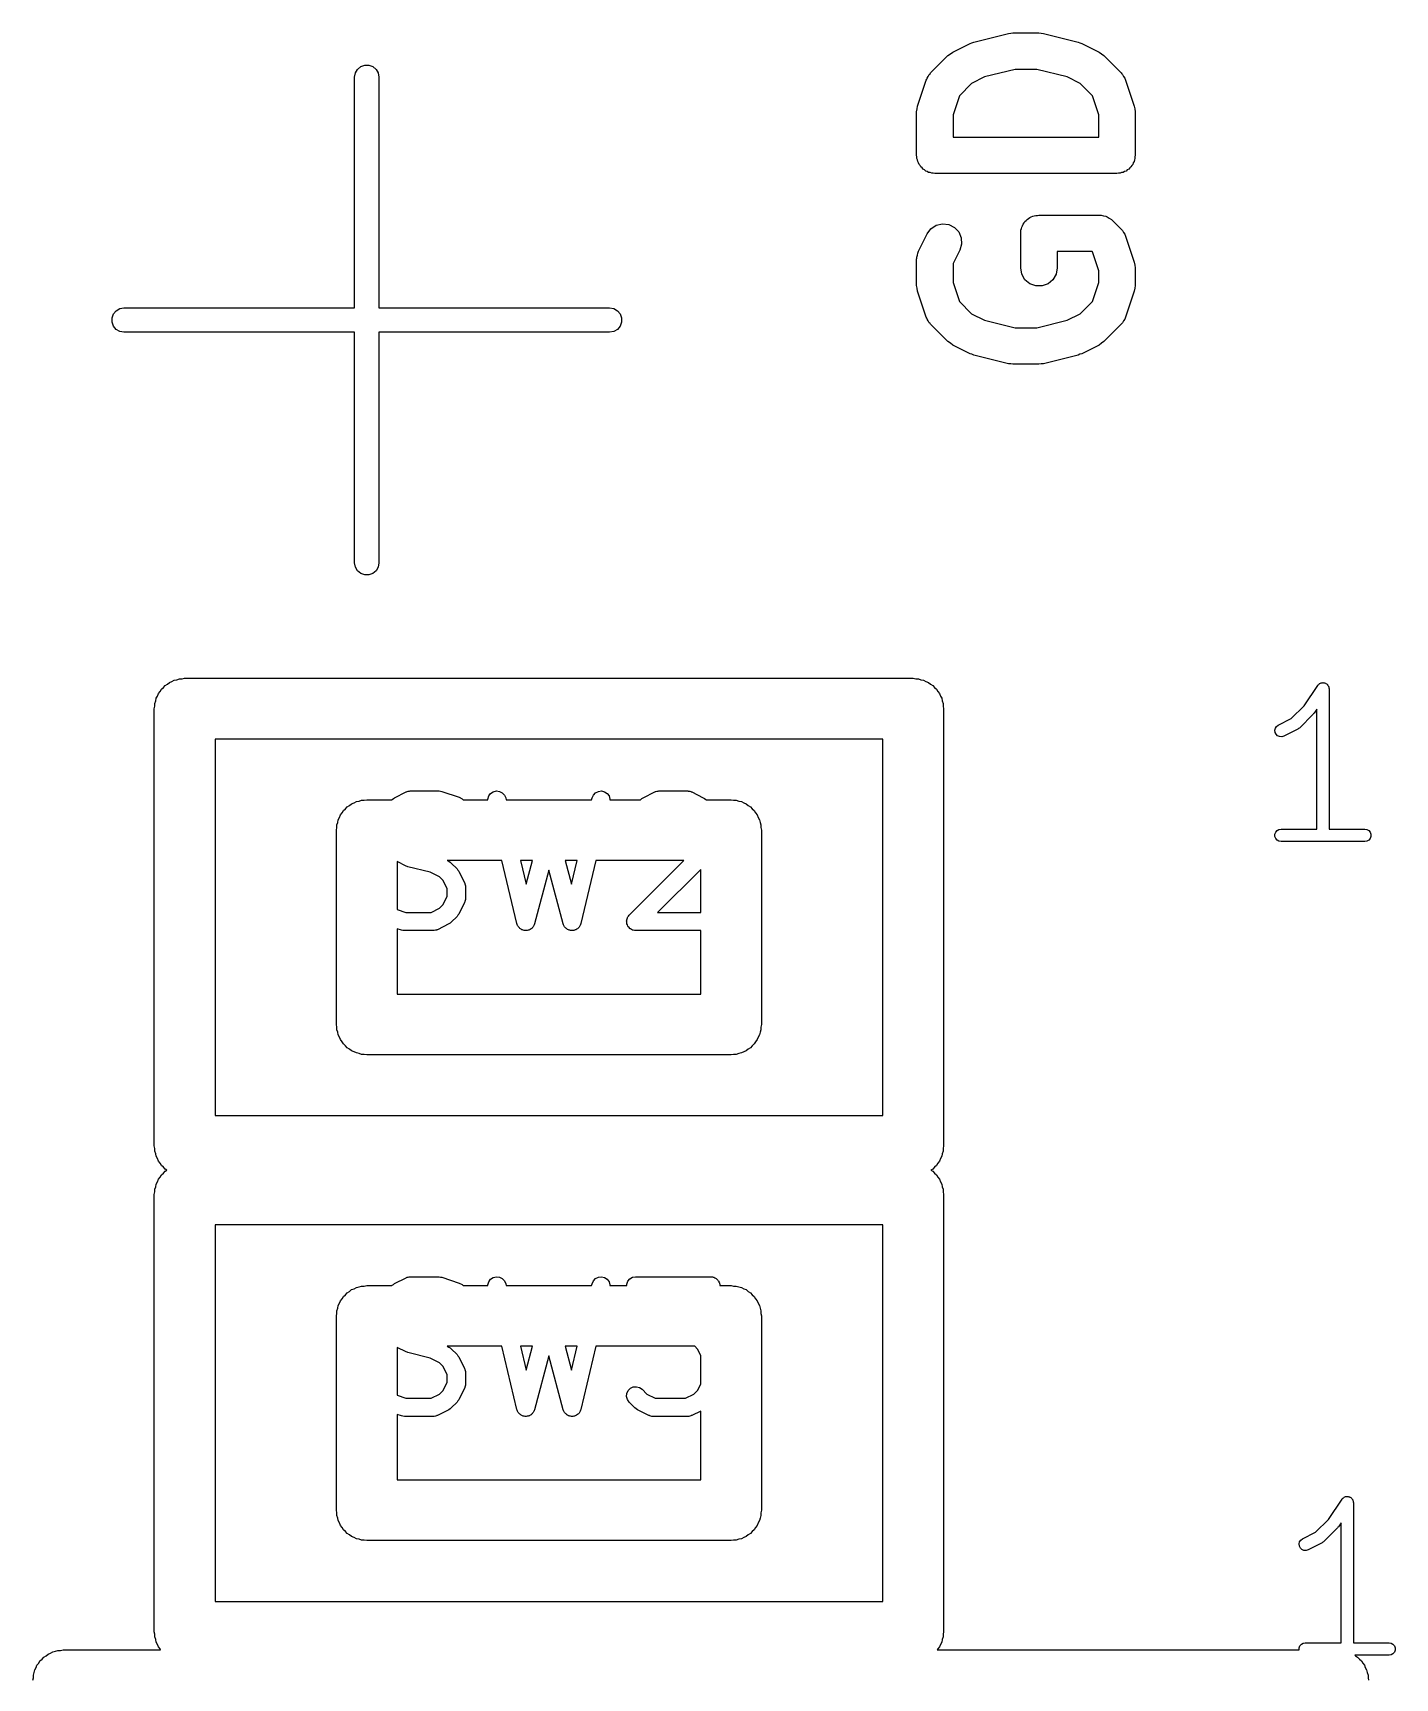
# Model space of a CAD drawing. Extents: x 0 to 76, y -93 to 10.
# Drawn here: x 0.25 to 11.47, y -64.18 to -50.64 of the extents above; entities that cross this region are included whole.
import ezdxf

# ---------------------------------------------------------------- set-up
doc = ezdxf.new("R2010")
doc.units = 0
doc.header["$MEASUREMENT"] = 0
doc.layers.add('BLACK', color=7, linetype='CONTINUOUS')

msp = doc.modelspace()

# ---------------------------------------------------------------- linework, layer by layer
at = {"layer": 'Black'}
for p, q in [((7.99933, -50.7116), (8.28505, -50.6402)), ((8.28505, -50.6402), (8.30335, -50.6389)), ((8.30335, -50.6389), (8.32143, -50.6357)), ((8.32143, -50.6357), (8.53571, -50.6357)), ((8.53571, -50.6357), (8.55379, -50.6389)), ((8.55379, -50.6389), (8.57209, -50.6402)), ((8.57209, -50.6402), (8.85781, -50.7116)), ((7.80647, -50.8087), (7.82577, -50.7944)), ((7.82577, -50.7944), (7.96863, -50.723)), ((7.96863, -50.723), (7.98435, -50.7183)), ((7.98435, -50.7183), (7.99933, -50.7116)), ((8.85781, -50.7116), (8.87279, -50.7183)), ((8.87279, -50.7183), (8.88851, -50.723)), ((8.88851, -50.723), (9.03137, -50.7944)), ((9.03137, -50.7944), (9.05067, -50.8087)), ((2.9234, -50.9357), (2.95, -50.9134)), ((2.95, -50.9134), (2.98263, -50.9015)), ((2.98263, -50.9015), (3.01736, -50.9015)), ((3.01736, -50.9015), (3.05, -50.9134)), ((3.05, -50.9134), (3.0766, -50.9357)), ((7.64393, -50.9654), (7.78679, -50.8225)), ((7.78679, -50.8225), (7.80647, -50.8087)), ((9.05067, -50.8087), (9.07035, -50.8225)), ((9.07035, -50.8225), (9.21321, -50.9654)), ((2.9, -51), (2.90603, -50.9658)), ((2.9, -52.9), (2.9, -51)), ((2.90603, -50.9658), (2.9234, -50.9357)), ((3.0766, -50.9357), (3.09397, -50.9658)), ((3.09397, -50.9658), (3.1, -51)), ((3.1, -51), (3.1, -52.9)), ((7.53627, -51.2383), (7.6077, -51.024)), ((7.6077, -51.024), (7.61182, -51.0164)), ((7.61182, -51.0164), (7.61405, -51.008)), ((7.61405, -51.008), (7.62413, -50.9936)), ((7.62413, -50.9936), (7.6325, -50.9782)), ((7.6325, -50.9782), (7.63897, -50.9724)), ((7.63897, -50.9724), (7.64393, -50.9654)), ((7.98171, -51.0518), (7.8811, -51.1525)), ((8.08807, -50.9987), (7.98171, -51.0518)), ((8.33989, -50.9357), (8.08807, -50.9987)), ((8.51725, -50.9357), (8.33989, -50.9357)), ((8.76907, -50.9987), (8.51725, -50.9357)), ((8.87543, -51.0518), (8.76907, -50.9987)), ((8.97604, -51.1525), (8.87543, -51.0518)), ((9.21321, -50.9654), (9.21817, -50.9724)), ((9.21817, -50.9724), (9.22464, -50.9782)), ((9.22464, -50.9782), (9.23301, -50.9936)), ((9.23301, -50.9936), (9.24309, -51.008)), ((9.24309, -51.008), (9.24533, -51.0164)), ((9.24533, -51.0164), (9.24945, -51.024)), ((9.24945, -51.024), (9.32087, -51.2383)), ((7.8811, -51.1525), (7.82857, -51.3101)), ((9.02857, -51.3101), (8.97604, -51.1525)), ((7.52857, -51.2857), (7.53274, -51.262)), ((7.52857, -51.6429), (7.52857, -51.2857)), ((7.53274, -51.262), (7.53627, -51.2383)), ((7.82857, -51.3101), (7.82857, -51.4929)), ((9.02857, -51.4929), (9.02857, -51.3101)), ((9.32087, -51.2383), (9.3244, -51.2621)), ((9.3244, -51.2621), (9.32857, -51.2857)), ((9.32857, -51.2857), (9.32857, -51.6429)), ((7.82857, -51.4929), (9.02857, -51.4929)), ((7.53085, -51.6558), (7.52857, -51.6429)), ((7.53085, -51.6689), (7.53085, -51.6558)), ((7.53534, -51.6812), (7.53085, -51.6689)), ((7.53762, -51.6942), (7.53534, -51.6812)), ((7.54418, -51.7055), (7.53762, -51.6942)), ((7.54867, -51.7179), (7.54418, -51.7055)), ((7.5571, -51.7279), (7.54867, -51.7179)), ((7.56366, -51.7393), (7.5571, -51.7279)), ((7.57372, -51.7477), (7.56366, -51.7393)), ((9.29348, -51.7393), (9.28342, -51.7477)), ((9.30004, -51.7279), (9.29348, -51.7393)), ((9.30847, -51.7179), (9.30004, -51.7279)), ((9.31296, -51.7055), (9.30847, -51.7179)), ((9.31952, -51.6942), (9.31296, -51.7055)), ((9.3218, -51.6812), (9.31952, -51.6942)), ((9.32629, -51.6689), (9.3218, -51.6812)), ((9.32857, -51.6429), (9.32629, -51.6558)), ((9.32629, -51.6558), (9.32629, -51.6689)), ((7.58215, -51.7578), (7.57372, -51.7477)), ((7.59352, -51.7643), (7.58215, -51.7578)), ((7.60357, -51.7728), (7.59352, -51.7643)), ((7.6159, -51.7772), (7.60357, -51.7728)), ((7.62727, -51.7838), (7.6159, -51.7772)), ((7.64019, -51.7861), (7.62727, -51.7838)), ((7.65252, -51.7906), (7.64019, -51.7861)), ((7.66565, -51.7906), (7.65252, -51.7906)), ((7.67857, -51.7929), (7.66565, -51.7906)), ((9.17857, -51.7929), (7.67857, -51.7929)), ((9.1915, -51.7906), (9.17857, -51.7929)), ((9.20462, -51.7906), (9.1915, -51.7906)), ((9.21695, -51.7861), (9.20462, -51.7906)), ((9.22987, -51.7838), (9.21695, -51.7861)), ((9.24124, -51.7772), (9.22987, -51.7838)), ((9.25357, -51.7728), (9.24124, -51.7772)), ((9.26362, -51.7643), (9.25357, -51.7728)), ((9.27499, -51.7578), (9.26362, -51.7643)), ((9.28342, -51.7477), (9.27499, -51.7578)), ((8.46071, -52.1558), (8.47305, -52.1513)), ((8.47305, -52.1513), (8.48441, -52.1448)), ((8.48441, -52.1448), (8.49734, -52.1425)), ((8.49734, -52.1425), (8.50967, -52.138)), ((8.50967, -52.138), (8.52279, -52.138)), ((8.52279, -52.138), (8.53571, -52.1357)), ((8.53571, -52.1357), (9.03571, -52.1357)), ((9.03571, -52.1357), (9.04221, -52.1369)), ((9.04221, -52.1369), (9.04879, -52.1363)), ((9.04879, -52.1363), (9.06772, -52.1414)), ((9.06772, -52.1414), (9.08702, -52.1448)), ((9.08702, -52.1448), (9.09273, -52.1481)), ((9.09273, -52.1481), (9.09911, -52.1498)), ((9.09911, -52.1498), (9.11516, -52.161)), ((7.61584, -52.2901), (7.64687, -52.2482)), ((7.64687, -52.2482), (7.69034, -52.2195)), ((7.69034, -52.2195), (7.74101, -52.2074)), ((7.74101, -52.2074), (7.79277, -52.2134)), ((7.79277, -52.2134), (7.83936, -52.2367)), ((7.83936, -52.2367), (7.87518, -52.2745)), ((7.87518, -52.2745), (7.89589, -52.3223)), ((8.38571, -52.2857), (8.38799, -52.2728)), ((8.38571, -52.5714), (8.38571, -52.2857)), ((8.38799, -52.2597), (8.39248, -52.2473)), ((8.38799, -52.2728), (8.38799, -52.2597)), ((8.39248, -52.2473), (8.39476, -52.2344)), ((8.39476, -52.2344), (8.40132, -52.223)), ((8.40132, -52.223), (8.40581, -52.2107)), ((8.40581, -52.2107), (8.41424, -52.2007)), ((8.41424, -52.2007), (8.42081, -52.1893)), ((8.42081, -52.1893), (8.43086, -52.1809)), ((8.43086, -52.1809), (8.4393, -52.1708)), ((8.4393, -52.1708), (8.45066, -52.1642)), ((8.45066, -52.1642), (8.46071, -52.1558)), ((9.11516, -52.161), (9.13213, -52.1708)), ((9.13213, -52.1708), (9.13637, -52.1759)), ((9.13637, -52.1759), (9.14178, -52.1796)), ((9.14178, -52.1796), (9.21321, -52.2511)), ((9.21321, -52.2511), (9.21817, -52.2582)), ((9.21817, -52.2582), (9.22464, -52.2639)), ((9.22464, -52.2639), (9.23301, -52.2794)), ((9.23301, -52.2794), (9.24309, -52.2937)), ((7.54441, -52.4329), (7.61584, -52.2901)), ((7.89902, -52.3743), (7.88416, -52.4242)), ((7.89589, -52.3223), (7.89902, -52.3743)), ((9.24309, -52.2937), (9.24533, -52.3021)), ((9.24533, -52.3021), (9.24945, -52.3097)), ((9.24945, -52.3097), (9.32087, -52.524)), ((7.52857, -52.5), (7.53007, -52.4915)), ((7.52857, -52.7143), (7.52857, -52.5)), ((7.52955, -52.4828), (7.53456, -52.466)), ((7.53007, -52.4915), (7.52955, -52.4828)), ((7.53456, -52.466), (7.53762, -52.4487)), ((7.53762, -52.4487), (7.54194, -52.4412)), ((7.54194, -52.4412), (7.54441, -52.4329)), ((7.88416, -52.4242), (7.82857, -52.5354)), ((7.82857, -52.5354), (7.82857, -52.6899)), ((8.97358, -52.4357), (8.68571, -52.4357)), ((8.68571, -52.4357), (8.68571, -52.5714)), ((8.97604, -52.4382), (8.97358, -52.4357)), ((9.02857, -52.5958), (8.97604, -52.4382)), ((9.32087, -52.524), (9.3244, -52.5478)), ((9.3244, -52.5478), (9.32857, -52.5714)), ((7.82857, -52.6899), (7.8811, -52.8475)), ((8.39476, -52.6227), (8.38571, -52.5714)), ((8.42081, -52.6678), (8.39476, -52.6227)), ((8.46071, -52.7013), (8.42081, -52.6678)), ((8.65062, -52.6678), (8.61071, -52.7013)), ((8.67667, -52.6227), (8.65062, -52.6678)), ((8.68571, -52.5714), (8.67667, -52.6227)), ((8.97604, -52.8475), (9.02857, -52.6899)), ((9.02857, -52.6899), (9.02857, -52.5958)), ((9.32857, -52.5714), (9.32857, -52.7143)), ((7.53274, -52.738), (7.52857, -52.7143)), ((7.53627, -52.7617), (7.53274, -52.738)), ((7.6077, -52.976), (7.53627, -52.7617)), ((8.50967, -52.7191), (8.46071, -52.7013)), ((8.56176, -52.7191), (8.50967, -52.7191)), ((8.61071, -52.7013), (8.56176, -52.7191)), ((9.32087, -52.7617), (9.24945, -52.976)), ((9.3244, -52.7379), (9.32087, -52.7617)), ((9.32857, -52.7143), (9.3244, -52.7379)), ((0.90152, -52.9826), (0.9134, -52.95)), ((0.9134, -52.95), (0.93572, -52.9234)), ((0.93572, -52.9234), (0.9658, -52.906)), ((0.9658, -52.906), (1, -52.9)), ((1, -52.9), (2.9, -52.9)), ((3.1, -52.9), (5, -52.9)), ((5, -52.9), (5.0342, -52.906)), ((5.0342, -52.906), (5.06428, -52.9234)), ((5.06428, -52.9234), (5.0866, -52.95)), ((5.0866, -52.95), (5.09848, -52.9826)), ((7.8811, -52.8475), (7.98171, -52.9482)), ((7.98171, -52.9482), (8.08807, -53.0013)), ((8.76907, -53.0013), (8.87543, -52.9482)), ((8.87543, -52.9482), (8.97604, -52.8475)), ((0.90152, -53.0174), (0.90152, -52.9826)), ((0.9134, -53.05), (0.90152, -53.0174)), ((0.93572, -53.0766), (0.9134, -53.05)), ((0.9658, -53.094), (0.93572, -53.0766)), ((1, -53.1), (0.9658, -53.094)), ((2.9, -53.1), (1, -53.1)), ((2.9, -55), (2.9, -53.1)), ((5, -53.1), (3.1, -53.1)), ((3.1, -53.1), (3.1, -55)), ((5.0342, -53.094), (5, -53.1)), ((5.06428, -53.0766), (5.0342, -53.094)), ((5.0866, -53.05), (5.06428, -53.0766)), ((5.09848, -53.0174), (5.0866, -53.05)), ((5.09848, -52.9826), (5.09848, -53.0174)), ((7.61182, -52.9836), (7.6077, -52.976)), ((7.61405, -52.992), (7.61182, -52.9836)), ((7.62413, -53.0064), (7.61405, -52.992)), ((7.6325, -53.0218), (7.62413, -53.0064)), ((7.63897, -53.0276), (7.6325, -53.0218)), ((7.64393, -53.0346), (7.63897, -53.0276)), ((7.78679, -53.1775), (7.64393, -53.0346)), ((8.08807, -53.0013), (8.33989, -53.0643)), ((8.33989, -53.0643), (8.51725, -53.0643)), ((8.51725, -53.0643), (8.76907, -53.0013)), ((9.21321, -53.0346), (9.07035, -53.1775)), ((9.21817, -53.0276), (9.21321, -53.0346)), ((9.22464, -53.0218), (9.21817, -53.0276)), ((9.23301, -53.0064), (9.22464, -53.0218)), ((9.24309, -52.992), (9.23301, -53.0064)), ((9.24533, -52.9836), (9.24309, -52.992)), ((9.24945, -52.976), (9.24533, -52.9836)), ((7.80647, -53.1913), (7.78679, -53.1775)), ((7.82577, -53.2056), (7.80647, -53.1913)), ((7.96863, -53.277), (7.82577, -53.2056)), ((9.03137, -53.2056), (8.88851, -53.277)), ((9.05067, -53.1913), (9.03137, -53.2056)), ((9.07035, -53.1775), (9.05067, -53.1913)), ((7.98435, -53.2817), (7.96863, -53.277)), ((7.99933, -53.2884), (7.98435, -53.2817)), ((8.28505, -53.3598), (7.99933, -53.2884)), ((8.30335, -53.3611), (8.28505, -53.3598)), ((8.32143, -53.3643), (8.30335, -53.3611)), ((8.53571, -53.3643), (8.32143, -53.3643)), ((8.55379, -53.3611), (8.53571, -53.3643)), ((8.57209, -53.3598), (8.55379, -53.3611)), ((8.85781, -53.2884), (8.57209, -53.3598)), ((8.87279, -53.2817), (8.85781, -53.2884)), ((8.88851, -53.277), (8.87279, -53.2817)), ((2.90603, -55.0342), (2.9, -55)), ((2.9234, -55.0643), (2.90603, -55.0342)), ((2.95, -55.0866), (2.9234, -55.0643)), ((2.98263, -55.0985), (2.95, -55.0866)), ((3.01736, -55.0985), (2.98263, -55.0985)), ((3.05, -55.0866), (3.01736, -55.0985)), ((3.0766, -55.0643), (3.05, -55.0866)), ((3.09397, -55.0342), (3.0766, -55.0643)), ((3.1, -55), (3.09397, -55.0342)), ((1.27601, -56.0956), (1.28349, -56.075)), ((1.28349, -56.075), (1.29755, -56.0582)), ((1.29755, -56.0582), (1.30849, -56.0393)), ((1.30849, -56.0393), (1.32524, -56.0252)), ((1.32524, -56.0252), (1.3393, -56.0085)), ((1.3393, -56.0085), (1.35825, -55.9976)), ((1.35825, -55.9976), (1.375, -55.9835)), ((1.375, -55.9835), (1.39555, -55.976)), ((1.39555, -55.976), (1.41449, -55.9651)), ((1.41449, -55.9651), (1.43603, -55.9613)), ((1.43603, -55.9613), (1.45659, -55.9538)), ((1.45659, -55.9538), (1.47846, -55.9538)), ((1.47846, -55.9538), (1.5, -55.95)), ((1.5, -55.95), (7.5, -55.95)), ((7.5, -55.95), (7.52154, -55.9538)), ((7.52154, -55.9538), (7.54341, -55.9538)), ((7.54341, -55.9538), (7.56397, -55.9613)), ((7.56397, -55.9613), (7.5855, -55.9651)), ((7.5855, -55.9651), (7.60445, -55.976)), ((7.60445, -55.976), (7.625, -55.9835)), ((7.625, -55.9835), (7.64175, -55.9976)), ((7.64175, -55.9976), (7.6607, -56.0085)), ((7.6607, -56.0085), (7.67476, -56.0252)), ((7.67476, -56.0252), (7.69151, -56.0393)), ((7.69151, -56.0393), (7.70245, -56.0582)), ((7.70245, -56.0582), (7.71651, -56.075)), ((7.71651, -56.075), (7.72399, -56.0956)), ((10.7201, -56.176), (10.8323, -56.0079)), ((10.8323, -56.0079), (10.8342, -56.0058)), ((10.8342, -56.0058), (10.8356, -56.0034)), ((10.8356, -56.0034), (10.8403, -55.9995)), ((10.8403, -55.9995), (10.8444, -55.9951)), ((10.8444, -55.9951), (10.847, -55.9939)), ((10.847, -55.9939), (10.8491, -55.9921)), ((10.8491, -55.9921), (10.8548, -55.99)), ((10.8548, -55.99), (10.8603, -55.9873)), ((10.8603, -55.9873), (10.8631, -55.987)), ((10.8631, -55.987), (10.8657, -55.986)), ((10.8657, -55.986), (10.8718, -55.986)), ((10.8718, -55.986), (10.8778, -55.9854)), ((10.8778, -55.9854), (10.8805, -55.986)), ((10.8805, -55.986), (10.8833, -55.986)), ((10.8833, -55.986), (10.889, -55.9881)), ((10.889, -55.9881), (10.8949, -55.9895)), ((10.8949, -55.9895), (10.8973, -55.9911)), ((10.8973, -55.9911), (10.8999, -55.9921)), ((10.8999, -55.9921), (10.9046, -55.996)), ((10.9046, -55.996), (10.9096, -55.9993)), ((10.9096, -55.9993), (10.9113, -56.0016)), ((10.9113, -56.0016), (10.9134, -56.0034)), ((10.9134, -56.0034), (10.9165, -56.0086)), ((10.9165, -56.0086), (10.9201, -56.0135)), ((10.9201, -56.0135), (10.9209, -56.0162)), ((10.9209, -56.0162), (10.9223, -56.0187)), ((10.9223, -56.0187), (10.9233, -56.0246)), ((10.9233, -56.0246), (10.925, -56.0305)), ((10.925, -56.0305), (10.9248, -56.0333)), ((10.9248, -56.0333), (10.9253, -56.036)), ((10.9253, -56.036), (10.9253, -57.1917)), ((1.25, -56.2), (1.2538, -56.1785)), ((1.25, -59.8), (1.25, -56.2)), ((1.2538, -56.1566), (1.26128, -56.136)), ((1.2538, -56.1785), (1.2538, -56.1566)), ((1.26128, -56.136), (1.26508, -56.1145)), ((1.26508, -56.1145), (1.27601, -56.0956)), ((7.72399, -56.0956), (7.73492, -56.1145)), ((7.73492, -56.1145), (7.73872, -56.136)), ((7.73872, -56.136), (7.7462, -56.1566)), ((7.7462, -56.1566), (7.7462, -56.1785)), ((7.7462, -56.1785), (7.75, -56.2)), ((7.75, -56.2), (7.75, -59.8)), ((10.6146, -56.2816), (10.7201, -56.176)), ((10.8237, -56.2038), (10.8019, -56.2366)), ((10.8237, -57.1917), (10.8237, -56.2038)), ((10.4832, -56.3606), (10.4929, -56.3458)), ((10.4929, -56.3458), (10.5071, -56.3353)), ((10.5071, -56.3353), (10.6146, -56.2816)), ((10.7955, -56.2443), (10.6806, -56.3592)), ((10.7984, -56.2402), (10.7955, -56.2443)), ((10.8019, -56.2366), (10.7984, -56.2402)), ((1.75, -56.45), (1.75, -59.55)), ((7.25, -56.45), (1.75, -56.45)), ((7.25, -59.55), (7.25, -56.45)), ((10.4791, -56.3777), (10.4832, -56.3606)), ((10.4811, -56.3952), (10.4791, -56.3777)), ((10.489, -56.411), (10.4811, -56.3952)), ((10.5018, -56.4232), (10.489, -56.411)), ((10.518, -56.4302), (10.5018, -56.4232)), ((10.5356, -56.4312), (10.518, -56.4302)), ((10.5525, -56.4262), (10.5356, -56.4312)), ((10.6674, -56.3687), (10.5525, -56.4262)), ((10.674, -56.3639), (10.6674, -56.3687)), ((10.6806, -56.3592), (10.674, -56.3639)), ((3.22836, -56.9329), (3.3236, -56.8853)), ((3.3236, -56.8853), (3.32775, -56.8841)), ((3.32775, -56.8841), (3.33149, -56.8819)), ((3.33149, -56.8819), (3.34015, -56.8804)), ((3.34015, -56.8804), (3.34857, -56.8779)), ((3.34857, -56.8779), (3.35288, -56.8781)), ((3.35288, -56.8781), (3.35714, -56.8774)), ((3.35714, -56.8774), (3.59524, -56.8774)), ((3.59524, -56.8774), (3.60708, -56.8795)), ((3.60708, -56.8795), (3.61896, -56.8812)), ((3.61896, -56.8812), (3.76181, -56.9288)), ((4.0199, -56.8979), (4.04165, -56.8835)), ((4.04165, -56.8835), (4.06699, -56.8775)), ((4.06699, -56.8775), (4.09286, -56.8805)), ((4.09286, -56.8805), (4.11615, -56.8922)), ((4.11615, -56.8922), (4.13405, -56.9111)), ((4.86595, -56.9111), (4.88385, -56.8922)), ((4.88385, -56.8922), (4.90714, -56.8805)), ((4.90714, -56.8805), (4.93301, -56.8775)), ((4.93301, -56.8775), (4.95835, -56.8835)), ((4.95835, -56.8835), (4.9801, -56.8979)), ((5.27598, -56.9329), (5.37122, -56.8853)), ((5.37122, -56.8853), (5.37536, -56.8841)), ((5.37536, -56.8841), (5.37911, -56.8819)), ((5.37911, -56.8819), (5.38777, -56.8804)), ((5.38777, -56.8804), (5.39619, -56.8779)), ((5.39619, -56.8779), (5.4005, -56.8781)), ((5.4005, -56.8781), (5.40476, -56.8774)), ((5.40476, -56.8774), (5.64286, -56.8774)), ((5.64286, -56.8774), (5.64712, -56.8781)), ((5.64712, -56.8781), (5.65143, -56.8779)), ((5.65143, -56.8779), (5.65985, -56.8804)), ((5.65985, -56.8804), (5.66851, -56.8819)), ((5.66851, -56.8819), (5.67226, -56.8841)), ((5.67226, -56.8841), (5.6764, -56.8853)), ((5.6764, -56.8853), (5.77164, -56.9329)), ((2.80849, -57.0393), (2.82524, -57.0252)), ((2.82524, -57.0252), (2.8393, -57.0085)), ((2.8393, -57.0085), (2.85825, -56.9976)), ((2.85825, -56.9976), (2.875, -56.9835)), ((2.875, -56.9835), (2.89555, -56.976)), ((2.89555, -56.976), (2.9145, -56.9651)), ((2.9145, -56.9651), (2.93603, -56.9613)), ((2.93603, -56.9613), (2.95659, -56.9538)), ((2.95659, -56.9538), (2.97846, -56.9538)), ((2.97846, -56.9538), (3, -56.95)), ((3, -56.95), (3.20584, -56.95)), ((3.20584, -56.95), (3.20887, -56.947)), ((3.20887, -56.947), (3.21871, -56.9401)), ((3.21871, -56.9401), (3.22836, -56.9329)), ((3.76181, -56.9288), (3.78472, -56.9413)), ((3.78472, -56.9413), (3.79248, -56.95)), ((3.79248, -56.95), (3.9973, -56.95)), ((3.99693, -56.9437), (4.00437, -56.9188)), ((3.9973, -56.95), (3.99693, -56.9437)), ((4.00437, -56.9188), (4.0199, -56.8979)), ((4.13405, -56.9111), (4.14439, -56.935)), ((4.14439, -56.935), (4.14796, -56.95)), ((4.14796, -56.95), (4.85204, -56.95)), ((4.85204, -56.95), (4.85561, -56.935)), ((4.85561, -56.935), (4.86595, -56.9111)), ((4.9801, -56.8979), (4.99563, -56.9188)), ((4.99563, -56.9188), (5.00307, -56.9437)), ((5.00307, -56.9437), (5.0027, -56.95)), ((5.0027, -56.95), (5.25346, -56.95)), ((5.25346, -56.95), (5.25649, -56.947)), ((5.25649, -56.947), (5.26633, -56.9401)), ((5.26633, -56.9401), (5.27598, -56.9329)), ((5.77164, -56.9329), (5.7813, -56.9401)), ((5.7813, -56.9401), (5.79113, -56.947)), ((5.79113, -56.947), (5.79416, -56.95)), ((5.79416, -56.95), (6, -56.95)), ((6, -56.95), (6.02154, -56.9538)), ((6.02154, -56.9538), (6.04341, -56.9538)), ((6.04341, -56.9538), (6.06397, -56.9613)), ((6.06397, -56.9613), (6.0855, -56.9651)), ((6.0855, -56.9651), (6.10445, -56.976)), ((6.10445, -56.976), (6.125, -56.9835)), ((6.125, -56.9835), (6.14175, -56.9976)), ((6.14175, -56.9976), (6.1607, -57.0085)), ((6.1607, -57.0085), (6.17476, -57.0252)), ((6.17476, -57.0252), (6.19151, -57.0393)), ((2.7538, -57.1566), (2.76128, -57.136)), ((2.7538, -57.1785), (2.7538, -57.1566)), ((2.76128, -57.136), (2.76508, -57.1145)), ((2.76508, -57.1145), (2.77601, -57.0956)), ((2.77601, -57.0956), (2.78349, -57.075)), ((2.78349, -57.075), (2.79755, -57.0582)), ((2.79755, -57.0582), (2.80849, -57.0393)), ((6.19151, -57.0393), (6.20245, -57.0582)), ((6.20245, -57.0582), (6.21651, -57.075)), ((6.21651, -57.075), (6.22399, -57.0956)), ((6.22399, -57.0956), (6.23492, -57.1145)), ((6.23492, -57.1145), (6.23872, -57.136)), ((6.23872, -57.136), (6.2462, -57.1566)), ((6.2462, -57.1566), (6.2462, -57.1785)), ((2.75, -57.2), (2.7538, -57.1785)), ((2.75, -58.8), (2.75, -57.2)), ((6.2462, -57.1785), (6.25, -57.2)), ((6.25, -57.2), (6.25, -58.8)), ((10.4798, -57.2337), (10.4858, -57.2171)), ((10.4798, -57.2514), (10.4798, -57.2337)), ((10.4858, -57.2679), (10.4798, -57.2514)), ((10.4858, -57.2171), (10.4972, -57.2036)), ((10.4972, -57.2815), (10.4858, -57.2679)), ((10.4972, -57.2036), (10.5124, -57.1948)), ((10.5124, -57.2903), (10.4972, -57.2815)), ((10.5124, -57.1948), (10.5298, -57.1917)), ((10.5298, -57.2933), (10.5124, -57.2903)), ((10.5298, -57.1917), (10.8237, -57.1917)), ((11.2192, -57.2933), (10.5298, -57.2933)), ((10.9253, -57.1917), (11.2192, -57.1917)), ((11.2192, -57.1917), (11.2366, -57.1948)), ((11.2366, -57.2903), (11.2192, -57.2933)), ((11.2366, -57.1948), (11.2519, -57.2036)), ((11.2519, -57.2815), (11.2366, -57.2903)), ((11.2519, -57.2036), (11.2632, -57.2171)), ((11.2632, -57.2679), (11.2519, -57.2815)), ((11.2632, -57.2171), (11.2693, -57.2337)), ((11.2693, -57.2514), (11.2632, -57.2679)), ((11.2693, -57.2337), (11.2693, -57.2514)), ((3.3236, -57.4957), (3.25, -57.4589)), ((3.25, -57.4589), (3.25, -57.8535)), ((3.33146, -57.498), (3.3236, -57.4957)), ((3.33895, -57.5013), (3.33146, -57.498)), ((3.52144, -57.547), (3.33895, -57.5013)), ((3.59843, -57.5854), (3.52144, -57.547)), ((4.11281, -57.45), (3.66294, -57.45)), ((3.66294, -57.45), (3.6764, -57.4567)), ((3.6764, -57.4567), (3.68606, -57.4639)), ((3.68606, -57.4639), (3.69589, -57.4708)), ((3.69589, -57.4708), (3.74351, -57.5184)), ((3.74351, -57.5184), (3.75039, -57.5282)), ((3.75039, -57.5282), (3.75756, -57.5379)), ((3.75756, -57.5379), (3.80518, -57.6331)), ((4.23656, -57.9698), (4.11281, -57.45)), ((4.26701, -57.45), (4.31364, -57.6459)), ((4.36587, -57.45), (4.26701, -57.45)), ((4.31364, -57.6459), (4.36587, -57.45)), ((4.5, -57.5292), (4.38199, -57.9717)), ((4.61801, -57.9717), (4.5, -57.5292)), ((4.63413, -57.45), (4.68636, -57.6459)), ((4.73299, -57.45), (4.63413, -57.45)), ((4.68636, -57.6459), (4.73299, -57.45)), ((4.88719, -57.45), (4.76344, -57.9698)), ((5.6106, -57.45), (4.88719, -57.45)), ((5.16125, -57.8993), (5.6106, -57.45)), ((5.75, -57.5227), (5.39535, -57.8774)), ((5.75, -57.8774), (5.75, -57.5227)), ((3.62884, -57.6159), (3.59843, -57.5854)), ((3.6631, -57.6844), (3.62884, -57.6159)), ((3.6631, -57.7442), (3.6631, -57.6844)), ((3.80518, -57.6331), (3.80641, -57.6373)), ((3.80641, -57.6373), (3.80857, -57.641)), ((3.80857, -57.641), (3.8101, -57.6497)), ((3.8101, -57.6497), (3.8126, -57.6581)), ((3.8126, -57.6581), (3.81234, -57.6624)), ((3.81234, -57.6624), (3.8131, -57.6667)), ((3.8131, -57.6667), (3.8131, -57.7619)), ((3.59843, -57.8431), (3.62884, -57.8127)), ((3.62884, -57.8127), (3.6631, -57.7442)), ((3.80518, -57.7954), (3.75756, -57.8907)), ((3.80641, -57.7913), (3.80518, -57.7954)), ((3.80857, -57.7876), (3.80641, -57.7913)), ((3.8101, -57.7789), (3.80857, -57.7876)), ((3.8126, -57.7705), (3.8101, -57.7789)), ((3.8131, -57.7619), (3.81234, -57.7662)), ((3.81234, -57.7662), (3.8126, -57.7705)), ((3.25, -57.8535), (3.32169, -57.8774)), ((3.32169, -57.8774), (3.52991, -57.8774)), ((3.52991, -57.8774), (3.59843, -57.8431)), ((3.6764, -57.9718), (3.58116, -58.0195)), ((3.68606, -57.9647), (3.6764, -57.9718)), ((3.69589, -57.9578), (3.68606, -57.9647)), ((3.74351, -57.9102), (3.69589, -57.9578)), ((3.75039, -57.9003), (3.74351, -57.9102)), ((3.75756, -57.8907), (3.75039, -57.9003)), ((4.2396, -57.9768), (4.23656, -57.9698)), ((4.24159, -57.9842), (4.2396, -57.9768)), ((4.38199, -57.9717), (4.37877, -57.9786)), ((4.62123, -57.9786), (4.61801, -57.9717)), ((4.7604, -57.9768), (4.75841, -57.9842)), ((4.76344, -57.9698), (4.7604, -57.9768)), ((5.13957, -57.9458), (5.14042, -57.9427)), ((5.14042, -57.9556), (5.13957, -57.9458)), ((5.14042, -57.9394), (5.14378, -57.9301)), ((5.14042, -57.9427), (5.14042, -57.9394)), ((5.14042, -57.9654), (5.14042, -57.9556)), ((5.14155, -57.9685), (5.14042, -57.9654)), ((5.14184, -57.9718), (5.14155, -57.9685)), ((5.14598, -57.9807), (5.14184, -57.9718)), ((5.14378, -57.9301), (5.14631, -57.9207)), ((5.14631, -57.9207), (5.1482, -57.918)), ((5.1482, -57.918), (5.14933, -57.9149)), ((5.14933, -57.9149), (5.15563, -57.9074)), ((5.15563, -57.9074), (5.16125, -57.8993)), ((5.39535, -57.8774), (5.75, -57.8774)), ((3.28581, -58.0235), (3.25, -58.0116)), ((3.25, -58.0116), (3.25, -58.55)), ((3.29769, -58.0253), (3.28581, -58.0235)), ((3.30952, -58.0274), (3.29769, -58.0253)), ((3.54762, -58.0274), (3.30952, -58.0274)), ((3.55188, -58.0266), (3.54762, -58.0274)), ((3.55619, -58.0269), (3.55188, -58.0266)), ((3.56461, -58.0244), (3.55619, -58.0269)), ((3.57327, -58.0229), (3.56461, -58.0244)), ((3.57702, -58.0207), (3.57327, -58.0229)), ((3.58116, -58.0195), (3.57702, -58.0207)), ((4.24473, -57.9886), (4.24159, -57.9842)), ((4.2469, -57.9937), (4.24473, -57.9886)), ((4.25216, -57.9992), (4.2469, -57.9937)), ((4.25655, -58.0055), (4.25216, -57.9992)), ((4.26104, -58.0086), (4.25655, -58.0055)), ((4.2648, -58.0126), (4.26104, -58.0086)), ((4.27163, -58.016), (4.2648, -58.0126)), ((4.27791, -58.0204), (4.27163, -58.016)), ((4.2832, -58.0218), (4.27791, -58.0204)), ((4.28809, -58.0243), (4.2832, -58.0218)), ((4.29569, -58.0251), (4.28809, -58.0243)), ((4.30308, -58.0271), (4.29569, -58.0251)), ((4.30853, -58.0266), (4.30308, -58.0271)), ((4.31396, -58.0272), (4.30853, -58.0266)), ((4.32141, -58.0255), (4.31396, -58.0272)), ((4.32902, -58.0248), (4.32141, -58.0255)), ((4.33397, -58.0225), (4.32902, -58.0248)), ((4.3393, -58.0212), (4.33397, -58.0225)), ((4.34569, -58.017), (4.3393, -58.0212)), ((4.35262, -58.0138), (4.34569, -58.017)), ((4.35648, -58.0099), (4.35262, -58.0138)), ((4.36105, -58.0069), (4.35648, -58.0099)), ((4.36561, -58.0007), (4.36105, -58.0069)), ((4.37101, -57.9953), (4.36561, -58.0007)), ((4.37332, -57.9904), (4.37101, -57.9953)), ((4.37658, -57.986), (4.37332, -57.9904)), ((4.37877, -57.9786), (4.37658, -57.986)), ((4.62342, -57.986), (4.62123, -57.9786)), ((4.62668, -57.9904), (4.62342, -57.986)), ((4.62899, -57.9953), (4.62668, -57.9904)), ((4.63439, -58.0007), (4.62899, -57.9953)), ((4.63895, -58.0069), (4.63439, -58.0007)), ((4.64352, -58.0099), (4.63895, -58.0069)), ((4.64739, -58.0138), (4.64352, -58.0099)), ((4.65431, -58.017), (4.64739, -58.0138)), ((4.6607, -58.0212), (4.65431, -58.017)), ((4.66602, -58.0225), (4.6607, -58.0212)), ((4.67098, -58.0248), (4.66602, -58.0225)), ((4.6786, -58.0255), (4.67098, -58.0248)), ((4.68604, -58.0272), (4.6786, -58.0255)), ((4.69147, -58.0266), (4.68604, -58.0272)), ((4.69692, -58.0271), (4.69147, -58.0266)), ((4.70432, -58.0251), (4.69692, -58.0271)), ((4.71191, -58.0243), (4.70432, -58.0251)), ((4.7168, -58.0218), (4.71191, -58.0243)), ((4.72209, -58.0204), (4.7168, -58.0218)), ((4.72837, -58.016), (4.72209, -58.0204)), ((4.7352, -58.0126), (4.72837, -58.016)), ((4.73895, -58.0086), (4.7352, -58.0126)), ((4.74345, -58.0055), (4.73895, -58.0086)), ((4.74784, -57.9992), (4.74345, -58.0055)), ((4.7531, -57.9937), (4.74784, -57.9992)), ((4.75527, -57.9886), (4.7531, -57.9937)), ((4.75841, -57.9842), (4.75527, -57.9886)), ((5.14933, -57.9899), (5.14598, -57.9807)), ((5.15145, -57.9924), (5.14933, -57.9899)), ((5.15285, -57.9954), (5.15145, -57.9924)), ((5.15978, -58.0023), (5.15285, -57.9954)), ((5.16608, -58.0098), (5.15978, -58.0023)), ((5.16893, -58.0115), (5.16608, -58.0098)), ((5.17127, -58.0138), (5.16893, -58.0115)), ((5.18015, -58.018), (5.17127, -58.0138)), ((5.18863, -58.0229), (5.18015, -58.018)), ((5.19188, -58.0234), (5.18863, -58.0229)), ((5.19487, -58.0248), (5.19188, -58.0234)), ((5.20464, -58.0257), (5.19487, -58.0248)), ((5.21429, -58.0274), (5.20464, -58.0257)), ((5.75, -58.0274), (5.21429, -58.0274)), ((5.75, -58.55), (5.75, -58.0274)), ((3.25, -58.55), (5.75, -58.55)), ((2.7538, -58.8215), (2.75, -58.8)), ((2.7538, -58.8434), (2.7538, -58.8215)), ((2.76128, -58.864), (2.7538, -58.8434)), ((2.76508, -58.8855), (2.76128, -58.864)), ((2.77601, -58.9044), (2.76508, -58.8855)), ((2.78349, -58.925), (2.77601, -58.9044)), ((2.79755, -58.9418), (2.78349, -58.925)), ((6.21651, -58.925), (6.20245, -58.9418)), ((6.22399, -58.9044), (6.21651, -58.925)), ((6.23492, -58.8855), (6.22399, -58.9044)), ((6.23872, -58.864), (6.23492, -58.8855)), ((6.2462, -58.8434), (6.23872, -58.864)), ((6.25, -58.8), (6.2462, -58.8215)), ((6.2462, -58.8215), (6.2462, -58.8434)), ((2.80849, -58.9607), (2.79755, -58.9418)), ((2.82524, -58.9748), (2.80849, -58.9607)), ((2.8393, -58.9915), (2.82524, -58.9748)), ((2.85825, -59.0024), (2.8393, -58.9915)), ((2.875, -59.0165), (2.85825, -59.0024)), ((2.89555, -59.024), (2.875, -59.0165)), ((2.9145, -59.0349), (2.89555, -59.024)), ((2.93603, -59.0387), (2.9145, -59.0349)), ((2.95659, -59.0462), (2.93603, -59.0387)), ((2.97846, -59.0462), (2.95659, -59.0462)), ((3, -59.05), (2.97846, -59.0462)), ((6, -59.05), (3, -59.05)), ((6.02154, -59.0462), (6, -59.05)), ((6.04341, -59.0462), (6.02154, -59.0462)), ((6.06397, -59.0387), (6.04341, -59.0462)), ((6.0855, -59.0349), (6.06397, -59.0387)), ((6.10445, -59.024), (6.0855, -59.0349)), ((6.125, -59.0165), (6.10445, -59.024)), ((6.14175, -59.0024), (6.125, -59.0165)), ((6.1607, -58.9915), (6.14175, -59.0024)), ((6.17476, -58.9748), (6.1607, -58.9915)), ((6.19151, -58.9607), (6.17476, -58.9748)), ((6.20245, -58.9418), (6.19151, -58.9607)), ((1.75, -59.55), (7.25, -59.55)), ((1.2538, -59.8215), (1.25, -59.8)), ((1.2538, -59.8434), (1.2538, -59.8215)), ((1.26128, -59.864), (1.2538, -59.8434)), ((1.26508, -59.8855), (1.26128, -59.864)), ((7.73872, -59.864), (7.73492, -59.8855)), ((7.7462, -59.8434), (7.73872, -59.864)), ((7.75, -59.8), (7.7462, -59.8215)), ((7.7462, -59.8215), (7.7462, -59.8434)), ((1.27601, -59.9044), (1.26508, -59.8855)), ((1.28349, -59.925), (1.27601, -59.9044)), ((1.29755, -59.9418), (1.28349, -59.925)), ((1.30849, -59.9607), (1.29755, -59.9418)), ((1.32524, -59.9748), (1.30849, -59.9607)), ((1.3393, -59.9915), (1.32524, -59.9748)), ((1.32524, -60.0252), (1.3393, -60.0085)), ((1.35401, -60), (1.3393, -59.9915)), ((1.3393, -60.0085), (1.35401, -60)), ((7.6607, -59.9915), (7.64599, -60)), ((7.64599, -60), (7.6607, -60.0085)), ((7.67476, -59.9748), (7.6607, -59.9915)), ((7.6607, -60.0085), (7.67476, -60.0252)), ((7.69151, -59.9607), (7.67476, -59.9748)), ((7.70245, -59.9418), (7.69151, -59.9607)), ((7.71651, -59.925), (7.70245, -59.9418)), ((7.72399, -59.9044), (7.71651, -59.925)), ((7.73492, -59.8855), (7.72399, -59.9044)), ((1.2538, -60.1566), (1.26128, -60.136)), ((1.26128, -60.136), (1.26508, -60.1145)), ((1.26508, -60.1145), (1.27601, -60.0956)), ((1.27601, -60.0956), (1.28349, -60.075)), ((1.28349, -60.075), (1.29755, -60.0582)), ((1.29755, -60.0582), (1.30849, -60.0393)), ((1.30849, -60.0393), (1.32524, -60.0252)), ((7.67476, -60.0252), (7.69151, -60.0393)), ((7.69151, -60.0393), (7.70245, -60.0582)), ((7.70245, -60.0582), (7.71651, -60.075)), ((7.71651, -60.075), (7.72399, -60.0956)), ((7.72399, -60.0956), (7.73492, -60.1145)), ((7.73492, -60.1145), (7.73872, -60.136)), ((7.73872, -60.136), (7.7462, -60.1566)), ((1.25, -60.2), (1.2538, -60.1785)), ((1.25, -63.8), (1.25, -60.2)), ((1.2538, -60.1785), (1.2538, -60.1566)), ((7.7462, -60.1566), (7.7462, -60.1785)), ((7.7462, -60.1785), (7.75, -60.2)), ((7.75, -60.2), (7.75, -63.8)), ((1.75, -60.45), (1.75, -63.55)), ((7.25, -60.45), (1.75, -60.45)), ((7.25, -63.55), (7.25, -60.45)), ((2.93603, -60.9613), (2.95659, -60.9538)), ((2.95659, -60.9538), (2.97846, -60.9538)), ((2.97846, -60.9538), (3, -60.95)), ((3, -60.95), (3.20584, -60.95)), ((3.20584, -60.95), (3.20887, -60.947)), ((3.20887, -60.947), (3.21871, -60.9401)), ((3.21871, -60.9401), (3.22836, -60.9329)), ((3.22836, -60.9329), (3.3236, -60.8853)), ((3.3236, -60.8853), (3.32775, -60.8841)), ((3.32775, -60.8841), (3.33149, -60.8819)), ((3.33149, -60.8819), (3.34015, -60.8804)), ((3.34015, -60.8804), (3.34857, -60.8779)), ((3.34857, -60.8779), (3.35288, -60.8781)), ((3.35288, -60.8781), (3.35714, -60.8774)), ((3.35714, -60.8774), (3.59524, -60.8774)), ((3.59524, -60.8774), (3.60708, -60.8795)), ((3.60708, -60.8795), (3.61896, -60.8812)), ((3.61896, -60.8812), (3.76181, -60.9288)), ((3.76181, -60.9288), (3.78472, -60.9413)), ((3.78472, -60.9413), (3.79248, -60.95)), ((3.79248, -60.95), (3.9973, -60.95)), ((3.99693, -60.9437), (4.00437, -60.9188)), ((3.9973, -60.95), (3.99693, -60.9437)), ((4.00437, -60.9188), (4.0199, -60.8979)), ((4.0199, -60.8979), (4.04165, -60.8835)), ((4.04165, -60.8835), (4.06699, -60.8775)), ((4.06699, -60.8775), (4.09286, -60.8805)), ((4.09286, -60.8805), (4.11615, -60.8922)), ((4.11615, -60.8922), (4.13405, -60.9111)), ((4.13405, -60.9111), (4.14439, -60.935)), ((4.14439, -60.935), (4.14796, -60.95)), ((4.14796, -60.95), (4.85204, -60.95)), ((4.85204, -60.95), (4.85561, -60.935)), ((4.85561, -60.935), (4.86595, -60.9111)), ((4.86595, -60.9111), (4.88385, -60.8922)), ((4.88385, -60.8922), (4.90714, -60.8805)), ((4.90714, -60.8805), (4.93301, -60.8775)), ((4.93301, -60.8775), (4.95835, -60.8835)), ((4.95835, -60.8835), (4.9801, -60.8979)), ((4.9801, -60.8979), (4.99563, -60.9188)), ((4.99563, -60.9188), (5.00307, -60.9437)), ((5.00307, -60.9437), (5.0027, -60.95)), ((5.0027, -60.95), (5.14042, -60.95)), ((5.14042, -60.9394), (5.14933, -60.9149)), ((5.14042, -60.95), (5.14042, -60.9394)), ((5.14933, -60.9149), (5.16608, -60.8949)), ((5.16608, -60.8949), (5.18863, -60.8819)), ((5.18863, -60.8819), (5.21429, -60.8774)), ((5.21429, -60.8774), (5.83333, -60.8774)), ((5.83333, -60.8774), (5.84055, -60.8787)), ((5.84055, -60.8787), (5.84788, -60.8788)), ((5.84788, -60.8788), (5.85329, -60.8809)), ((5.85329, -60.8809), (5.85899, -60.8819)), ((5.85899, -60.8819), (5.86533, -60.8856)), ((5.86533, -60.8856), (5.87217, -60.8882)), ((5.87217, -60.8882), (5.87653, -60.892)), ((5.87653, -60.892), (5.88154, -60.8949)), ((5.88154, -60.8949), (5.88625, -60.9005)), ((5.88625, -60.9005), (5.89177, -60.9054)), ((5.89177, -60.9054), (5.89457, -60.9104)), ((5.89457, -60.9104), (5.89829, -60.9149)), ((5.89829, -60.9149), (5.90079, -60.9218)), ((5.90079, -60.9218), (5.90433, -60.9282)), ((5.90433, -60.9282), (5.90521, -60.9339)), ((5.90521, -60.9339), (5.90719, -60.9394)), ((5.90719, -60.9394), (5.90719, -60.9467)), ((5.90719, -60.9467), (5.90771, -60.95)), ((5.90771, -60.95), (6, -60.95)), ((6, -60.95), (6.02154, -60.9538)), ((6.02154, -60.9538), (6.04341, -60.9538)), ((6.04341, -60.9538), (6.06397, -60.9613)), ((2.77601, -61.0956), (2.78349, -61.075)), ((2.78349, -61.075), (2.79755, -61.0582)), ((2.79755, -61.0582), (2.80849, -61.0393)), ((2.80849, -61.0393), (2.82524, -61.0252)), ((2.82524, -61.0252), (2.8393, -61.0085)), ((2.8393, -61.0085), (2.85825, -60.9976)), ((2.85825, -60.9976), (2.875, -60.9835)), ((2.875, -60.9835), (2.89555, -60.976)), ((2.89555, -60.976), (2.9145, -60.9651)), ((2.9145, -60.9651), (2.93603, -60.9613)), ((6.06397, -60.9613), (6.0855, -60.9651)), ((6.0855, -60.9651), (6.10445, -60.976)), ((6.10445, -60.976), (6.125, -60.9835)), ((6.125, -60.9835), (6.14175, -60.9976)), ((6.14175, -60.9976), (6.1607, -61.0085)), ((6.1607, -61.0085), (6.17476, -61.0252)), ((6.17476, -61.0252), (6.19151, -61.0393)), ((6.19151, -61.0393), (6.20245, -61.0582)), ((6.20245, -61.0582), (6.21651, -61.075)), ((6.21651, -61.075), (6.22399, -61.0956)), ((2.75, -61.2), (2.7538, -61.1785)), ((2.75, -62.8), (2.75, -61.2)), ((2.7538, -61.1566), (2.76128, -61.136)), ((2.7538, -61.1785), (2.7538, -61.1566)), ((2.76128, -61.136), (2.76508, -61.1145)), ((2.76508, -61.1145), (2.77601, -61.0956)), ((6.22399, -61.0956), (6.23492, -61.1145)), ((6.23492, -61.1145), (6.23872, -61.136)), ((6.23872, -61.136), (6.2462, -61.1566)), ((6.2462, -61.1566), (6.2462, -61.1785)), ((6.2462, -61.1785), (6.25, -61.2)), ((6.25, -61.2), (6.25, -62.8)), ((3.3236, -61.4957), (3.25, -61.4589)), ((3.25, -61.4589), (3.25, -61.8535)), ((3.33146, -61.498), (3.3236, -61.4957)), ((3.33895, -61.5013), (3.33146, -61.498)), ((4.11281, -61.45), (3.66294, -61.45)), ((3.66294, -61.45), (3.6764, -61.4567)), ((3.6764, -61.4567), (3.68606, -61.4639)), ((3.68606, -61.4639), (3.69589, -61.4708)), ((3.69589, -61.4708), (3.74351, -61.5184)), ((4.23656, -61.9698), (4.11281, -61.45)), ((4.26701, -61.45), (4.31364, -61.6459)), ((4.36587, -61.45), (4.26701, -61.45)), ((4.31364, -61.6459), (4.36587, -61.45)), ((4.63413, -61.45), (4.68636, -61.6459)), ((4.73299, -61.45), (4.63413, -61.45)), ((4.68636, -61.6459), (4.73299, -61.45)), ((4.88719, -61.45), (4.76344, -61.9698)), ((5.70108, -61.45), (4.88719, -61.45)), ((5.72408, -61.473), (5.70108, -61.45)), ((5.75, -61.5248), (5.72408, -61.473)), ((3.52144, -61.547), (3.33895, -61.5013)), ((3.59843, -61.5854), (3.52144, -61.547)), ((3.62884, -61.6159), (3.59843, -61.5854)), ((3.6631, -61.6844), (3.62884, -61.6159)), ((3.74351, -61.5184), (3.75039, -61.5282)), ((3.75039, -61.5282), (3.75756, -61.5379)), ((3.75756, -61.5379), (3.80518, -61.6331)), ((3.80518, -61.6331), (3.80641, -61.6373)), ((4.5, -61.5292), (4.38199, -61.9717)), ((4.61801, -61.9717), (4.5, -61.5292)), ((5.75, -61.7609), (5.75, -61.5248)), ((3.62884, -61.8127), (3.6631, -61.7442)), ((3.6631, -61.7442), (3.6631, -61.6844)), ((3.80641, -61.6373), (3.80857, -61.641)), ((3.80857, -61.641), (3.8101, -61.6497)), ((3.8101, -61.6497), (3.8126, -61.6581)), ((3.8126, -61.6581), (3.81234, -61.6624)), ((3.81234, -61.6624), (3.8131, -61.6667)), ((3.8131, -61.7619), (3.81234, -61.7662)), ((3.81234, -61.7662), (3.8126, -61.7705)), ((3.8131, -61.6667), (3.8131, -61.7619)), ((5.72408, -61.8127), (5.75, -61.7609)), ((3.25, -61.8535), (3.32169, -61.8774)), ((3.32169, -61.8774), (3.52991, -61.8774)), ((3.52991, -61.8774), (3.59843, -61.8431)), ((3.59843, -61.8431), (3.62884, -61.8127)), ((3.75039, -61.9003), (3.74351, -61.9102)), ((3.75756, -61.8907), (3.75039, -61.9003)), ((3.80518, -61.7954), (3.75756, -61.8907)), ((3.80641, -61.7913), (3.80518, -61.7954)), ((3.80857, -61.7876), (3.80641, -61.7913)), ((3.8101, -61.7789), (3.80857, -61.7876)), ((3.8126, -61.7705), (3.8101, -61.7789)), ((5.13957, -61.8637), (5.14184, -61.8377)), ((5.14631, -61.8888), (5.13957, -61.8637)), ((5.14184, -61.8377), (5.15285, -61.8141)), ((5.16125, -61.9102), (5.14631, -61.8888)), ((5.15285, -61.8141), (5.17127, -61.7957)), ((5.17127, -61.7957), (5.19487, -61.7847)), ((5.19487, -61.7847), (5.22082, -61.7824)), ((5.22082, -61.7824), (5.24598, -61.7892)), ((5.24598, -61.7892), (5.26732, -61.8041)), ((5.26732, -61.8041), (5.30633, -61.8431)), ((5.30633, -61.8431), (5.37485, -61.8774)), ((5.37485, -61.8774), (5.62515, -61.8774)), ((5.62515, -61.8774), (5.69367, -61.8431)), ((5.69367, -61.8431), (5.72408, -61.8127)), ((3.28581, -62.0235), (3.25, -62.0116)), ((3.25, -62.0116), (3.25, -62.55)), ((3.29769, -62.0253), (3.28581, -62.0235)), ((3.30952, -62.0274), (3.29769, -62.0253)), ((3.54762, -62.0274), (3.30952, -62.0274)), ((3.55188, -62.0266), (3.54762, -62.0274)), ((3.55619, -62.0269), (3.55188, -62.0266)), ((3.56461, -62.0244), (3.55619, -62.0269)), ((3.57327, -62.0229), (3.56461, -62.0244)), ((3.57702, -62.0207), (3.57327, -62.0229)), ((3.58116, -62.0195), (3.57702, -62.0207)), ((3.6764, -61.9718), (3.58116, -62.0195)), ((3.68606, -61.9647), (3.6764, -61.9718)), ((3.69589, -61.9578), (3.68606, -61.9647)), ((3.74351, -61.9102), (3.69589, -61.9578)), ((4.2396, -61.9768), (4.23656, -61.9698)), ((4.24159, -61.9842), (4.2396, -61.9768)), ((4.24473, -61.9886), (4.24159, -61.9842)), ((4.2469, -61.9937), (4.24473, -61.9886)), ((4.25216, -61.9992), (4.2469, -61.9937)), ((4.25655, -62.0055), (4.25216, -61.9992)), ((4.26104, -62.0086), (4.25655, -62.0055)), ((4.2648, -62.0126), (4.26104, -62.0086)), ((4.27163, -62.016), (4.2648, -62.0126)), ((4.27791, -62.0204), (4.27163, -62.016)), ((4.2832, -62.0218), (4.27791, -62.0204)), ((4.28809, -62.0243), (4.2832, -62.0218)), ((4.29569, -62.0251), (4.28809, -62.0243)), ((4.30308, -62.0271), (4.29569, -62.0251)), ((4.30853, -62.0266), (4.30308, -62.0271)), ((4.31396, -62.0272), (4.30853, -62.0266)), ((4.32141, -62.0255), (4.31396, -62.0272)), ((4.32902, -62.0248), (4.32141, -62.0255)), ((4.33397, -62.0225), (4.32902, -62.0248)), ((4.3393, -62.0212), (4.33397, -62.0225)), ((4.34569, -62.017), (4.3393, -62.0212)), ((4.35262, -62.0138), (4.34569, -62.017)), ((4.35648, -62.0099), (4.35262, -62.0138)), ((4.36105, -62.0069), (4.35648, -62.0099)), ((4.36561, -62.0007), (4.36105, -62.0069)), ((4.37101, -61.9953), (4.36561, -62.0007)), ((4.37332, -61.9904), (4.37101, -61.9953)), ((4.37658, -61.986), (4.37332, -61.9904)), ((4.37877, -61.9786), (4.37658, -61.986)), ((4.38199, -61.9717), (4.37877, -61.9786)), ((4.62123, -61.9786), (4.61801, -61.9717)), ((4.62342, -61.986), (4.62123, -61.9786)), ((4.62668, -61.9904), (4.62342, -61.986)), ((4.62899, -61.9953), (4.62668, -61.9904)), ((4.63439, -62.0007), (4.62899, -61.9953)), ((4.63895, -62.0069), (4.63439, -62.0007)), ((4.64352, -62.0099), (4.63895, -62.0069)), ((4.64739, -62.0138), (4.64352, -62.0099)), ((4.65431, -62.017), (4.64739, -62.0138)), ((4.6607, -62.0212), (4.65431, -62.017)), ((4.66602, -62.0225), (4.6607, -62.0212)), ((4.67098, -62.0248), (4.66602, -62.0225)), ((4.6786, -62.0255), (4.67098, -62.0248)), ((4.68604, -62.0272), (4.6786, -62.0255)), ((4.69147, -62.0266), (4.68604, -62.0272)), ((4.69692, -62.0271), (4.69147, -62.0266)), ((4.70432, -62.0251), (4.69692, -62.0271)), ((4.71191, -62.0243), (4.70432, -62.0251)), ((4.7168, -62.0218), (4.71191, -62.0243)), ((4.72209, -62.0204), (4.7168, -62.0218)), ((4.72837, -62.016), (4.72209, -62.0204)), ((4.7352, -62.0126), (4.72837, -62.016)), ((4.73895, -62.0086), (4.7352, -62.0126)), ((4.74345, -62.0055), (4.73895, -62.0086)), ((4.74784, -61.9992), (4.74345, -62.0055)), ((4.7531, -61.9937), (4.74784, -61.9992)), ((4.75527, -61.9886), (4.7531, -61.9937)), ((4.75841, -61.9842), (4.75527, -61.9886)), ((4.7604, -61.9768), (4.75841, -61.9842)), ((4.76344, -61.9698), (4.7604, -61.9768)), ((5.20887, -61.9578), (5.16125, -61.9102)), ((5.21871, -61.9647), (5.20887, -61.9578)), ((5.22836, -61.9718), (5.21871, -61.9647)), ((5.3236, -62.0195), (5.22836, -61.9718)), ((5.32775, -62.0207), (5.3236, -62.0195)), ((5.33149, -62.0229), (5.32775, -62.0207)), ((5.34015, -62.0244), (5.33149, -62.0229)), ((5.34857, -62.0269), (5.34015, -62.0244)), ((5.35288, -62.0266), (5.34857, -62.0269)), ((5.35714, -62.0274), (5.35288, -62.0266)), ((5.64286, -62.0274), (5.35714, -62.0274)), ((5.64712, -62.0266), (5.64286, -62.0274)), ((5.65143, -62.0269), (5.64712, -62.0266)), ((5.65985, -62.0244), (5.65143, -62.0269)), ((5.66851, -62.0229), (5.65985, -62.0244)), ((5.67226, -62.0207), (5.66851, -62.0229)), ((5.6764, -62.0195), (5.67226, -62.0207)), ((5.75, -61.9827), (5.6764, -62.0195)), ((5.75, -62.55), (5.75, -61.9827)), ((3.25, -62.55), (5.75, -62.55)), ((10.9201, -62.876), (11.0323, -62.7079)), ((11.0323, -62.7079), (11.0342, -62.7058)), ((11.0342, -62.7058), (11.0356, -62.7034)), ((11.0356, -62.7034), (11.0403, -62.6995)), ((11.0403, -62.6995), (11.0444, -62.6951)), ((11.0444, -62.6951), (11.047, -62.6939)), ((11.047, -62.6939), (11.0491, -62.6921)), ((11.0491, -62.6921), (11.0548, -62.69)), ((11.0548, -62.69), (11.0603, -62.6873)), ((11.0603, -62.6873), (11.0631, -62.687)), ((11.0631, -62.687), (11.0657, -62.686)), ((11.0657, -62.686), (11.0718, -62.686)), ((11.0718, -62.686), (11.0778, -62.6854)), ((11.0778, -62.6854), (11.0805, -62.686)), ((11.0805, -62.686), (11.0833, -62.686)), ((11.0833, -62.686), (11.089, -62.6881)), ((11.089, -62.6881), (11.0949, -62.6895)), ((11.0949, -62.6895), (11.0973, -62.6911)), ((11.0973, -62.6911), (11.0999, -62.6921)), ((11.0999, -62.6921), (11.1046, -62.696)), ((11.1046, -62.696), (11.1096, -62.6993)), ((11.1096, -62.6993), (11.1113, -62.7016)), ((11.1113, -62.7016), (11.1134, -62.7034)), ((11.1134, -62.7034), (11.1165, -62.7086)), ((11.1165, -62.7086), (11.1201, -62.7135)), ((11.1201, -62.7135), (11.1209, -62.7162)), ((11.1209, -62.7162), (11.1223, -62.7187)), ((2.7538, -62.8215), (2.75, -62.8)), ((2.7538, -62.8434), (2.7538, -62.8215)), ((2.76128, -62.864), (2.7538, -62.8434)), ((6.2462, -62.8434), (6.23872, -62.864)), ((6.25, -62.8), (6.2462, -62.8215)), ((6.2462, -62.8215), (6.2462, -62.8434)), ((11.1223, -62.7187), (11.1233, -62.7246)), ((11.1233, -62.7246), (11.125, -62.7305)), ((11.125, -62.7305), (11.1248, -62.7333)), ((11.1248, -62.7333), (11.1253, -62.736)), ((11.1253, -62.736), (11.1253, -63.8917)), ((2.76508, -62.8855), (2.76128, -62.864)), ((2.77601, -62.9044), (2.76508, -62.8855)), ((2.78349, -62.925), (2.77601, -62.9044)), ((2.79755, -62.9418), (2.78349, -62.925)), ((2.80849, -62.9607), (2.79755, -62.9418)), ((2.82524, -62.9748), (2.80849, -62.9607)), ((2.8393, -62.9915), (2.82524, -62.9748)), ((6.17476, -62.9748), (6.1607, -62.9915)), ((6.19151, -62.9607), (6.17476, -62.9748)), ((6.20245, -62.9418), (6.19151, -62.9607)), ((6.21651, -62.925), (6.20245, -62.9418)), ((6.22399, -62.9044), (6.21651, -62.925)), ((6.23492, -62.8855), (6.22399, -62.9044)), ((6.23872, -62.864), (6.23492, -62.8855)), ((10.7071, -63.0353), (10.8146, -62.9816)), ((10.8146, -62.9816), (10.9201, -62.876)), ((10.9955, -62.9443), (10.8806, -63.0592)), ((10.9984, -62.9402), (10.9955, -62.9443)), ((11.0019, -62.9366), (10.9984, -62.9402)), ((11.0237, -62.9038), (11.0019, -62.9366)), ((11.0237, -63.8917), (11.0237, -62.9038)), ((2.85825, -63.0024), (2.8393, -62.9915)), ((2.875, -63.0165), (2.85825, -63.0024)), ((2.89555, -63.024), (2.875, -63.0165)), ((2.9145, -63.0349), (2.89555, -63.024)), ((2.93603, -63.0387), (2.9145, -63.0349)), ((2.95659, -63.0462), (2.93603, -63.0387)), ((2.97846, -63.0462), (2.95659, -63.0462)), ((3, -63.05), (2.97846, -63.0462)), ((6, -63.05), (3, -63.05)), ((6.02154, -63.0462), (6, -63.05)), ((6.04341, -63.0462), (6.02154, -63.0462)), ((6.06397, -63.0387), (6.04341, -63.0462)), ((6.0855, -63.0349), (6.06397, -63.0387)), ((6.10445, -63.024), (6.0855, -63.0349)), ((6.125, -63.0165), (6.10445, -63.024)), ((6.14175, -63.0024), (6.125, -63.0165)), ((6.1607, -62.9915), (6.14175, -63.0024)), ((10.6791, -63.0777), (10.6832, -63.0606)), ((10.6811, -63.0952), (10.6791, -63.0777)), ((10.689, -63.111), (10.6811, -63.0952)), ((10.6832, -63.0606), (10.6929, -63.0458)), ((10.7018, -63.1232), (10.689, -63.111)), ((10.6929, -63.0458), (10.7071, -63.0353)), ((10.718, -63.1302), (10.7018, -63.1232)), ((10.8674, -63.0687), (10.7525, -63.1262)), ((10.874, -63.0639), (10.8674, -63.0687)), ((10.8806, -63.0592), (10.874, -63.0639)), ((10.7356, -63.1312), (10.718, -63.1302)), ((10.7525, -63.1262), (10.7356, -63.1312)), ((1.75, -63.55), (7.25, -63.55)), ((1.2538, -63.8215), (1.25, -63.8)), ((7.75, -63.8), (7.7462, -63.8215)), ((1.2538, -63.8434), (1.2538, -63.8215)), ((1.26128, -63.864), (1.2538, -63.8434)), ((1.26508, -63.8855), (1.26128, -63.864)), ((1.27601, -63.9044), (1.26508, -63.8855)), ((1.28349, -63.925), (1.27601, -63.9044)), ((1.29755, -63.9418), (1.28349, -63.925)), ((7.71651, -63.925), (7.70245, -63.9418)), ((7.72399, -63.9044), (7.71651, -63.925)), ((7.73492, -63.8855), (7.72399, -63.9044)), ((7.73872, -63.864), (7.73492, -63.8855)), ((7.7462, -63.8434), (7.73872, -63.864)), ((7.7462, -63.8215), (7.7462, -63.8434)), ((10.6798, -63.9337), (10.6858, -63.9171)), ((10.6798, -63.95), (10.6798, -63.9337)), ((10.6858, -63.9171), (10.6972, -63.9036)), ((10.6972, -63.9036), (10.7124, -63.8948)), ((10.7124, -63.8948), (10.7298, -63.8917)), ((10.7298, -63.8917), (11.0237, -63.8917)), ((11.1253, -63.8917), (11.4192, -63.8917)), ((11.4192, -63.8917), (11.4366, -63.8948)), ((11.4366, -63.8948), (11.4519, -63.9036)), ((11.4519, -63.9036), (11.4632, -63.9171)), ((11.4632, -63.9171), (11.4693, -63.9337)), ((11.4693, -63.9337), (11.4693, -63.9514)), ((0.28349, -64.075), (0.29755, -64.0582)), ((0.29755, -64.0582), (0.30849, -64.0393)), ((0.30849, -64.0393), (0.32524, -64.0252)), ((0.32524, -64.0252), (0.3393, -64.0085)), ((0.3393, -64.0085), (0.35825, -63.9976)), ((0.35825, -63.9976), (0.375, -63.9835)), ((0.375, -63.9835), (0.39555, -63.976)), ((0.39555, -63.976), (0.4145, -63.9651)), ((0.4145, -63.9651), (0.43603, -63.9613)), ((0.43603, -63.9613), (0.45659, -63.9538)), ((0.45659, -63.9538), (0.47846, -63.9538)), ((0.47846, -63.9538), (0.5, -63.95)), ((0.5, -63.95), (1.30231, -63.95)), ((1.30231, -63.95), (1.29755, -63.9418)), ((7.70245, -63.9418), (7.69769, -63.95)), ((7.69769, -63.95), (10.6798, -63.95)), ((11.4192, -63.9933), (11.1367, -63.9933)), ((11.1367, -63.9933), (11.1418, -63.9976)), ((11.1418, -63.9976), (11.1607, -64.0085)), ((11.1607, -64.0085), (11.1748, -64.0252)), ((11.1748, -64.0252), (11.1915, -64.0393)), ((11.1915, -64.0393), (11.2024, -64.0582)), ((11.2024, -64.0582), (11.2165, -64.075)), ((11.4366, -63.9903), (11.4192, -63.9933)), ((11.4519, -63.9815), (11.4366, -63.9903)), ((11.4632, -63.9679), (11.4519, -63.9815)), ((11.4693, -63.9514), (11.4632, -63.9679)), ((0.25, -64.2), (0.2538, -64.1785)), ((0.2538, -64.1566), (0.26128, -64.136)), ((0.2538, -64.1785), (0.2538, -64.1566)), ((0.26128, -64.136), (0.26508, -64.1145)), ((0.26508, -64.1145), (0.27601, -64.0956)), ((0.27601, -64.0956), (0.28349, -64.075)), ((11.2165, -64.075), (11.224, -64.0956)), ((11.224, -64.0956), (11.2349, -64.1145)), ((11.2349, -64.1145), (11.2387, -64.136)), ((11.2387, -64.136), (11.2462, -64.1566)), ((11.2462, -64.1566), (11.2462, -64.1785)), ((11.2462, -64.1785), (11.25, -64.2))]:
    msp.add_line(p, q, dxfattribs=at)

doc.saveas('drawing.dxf')
